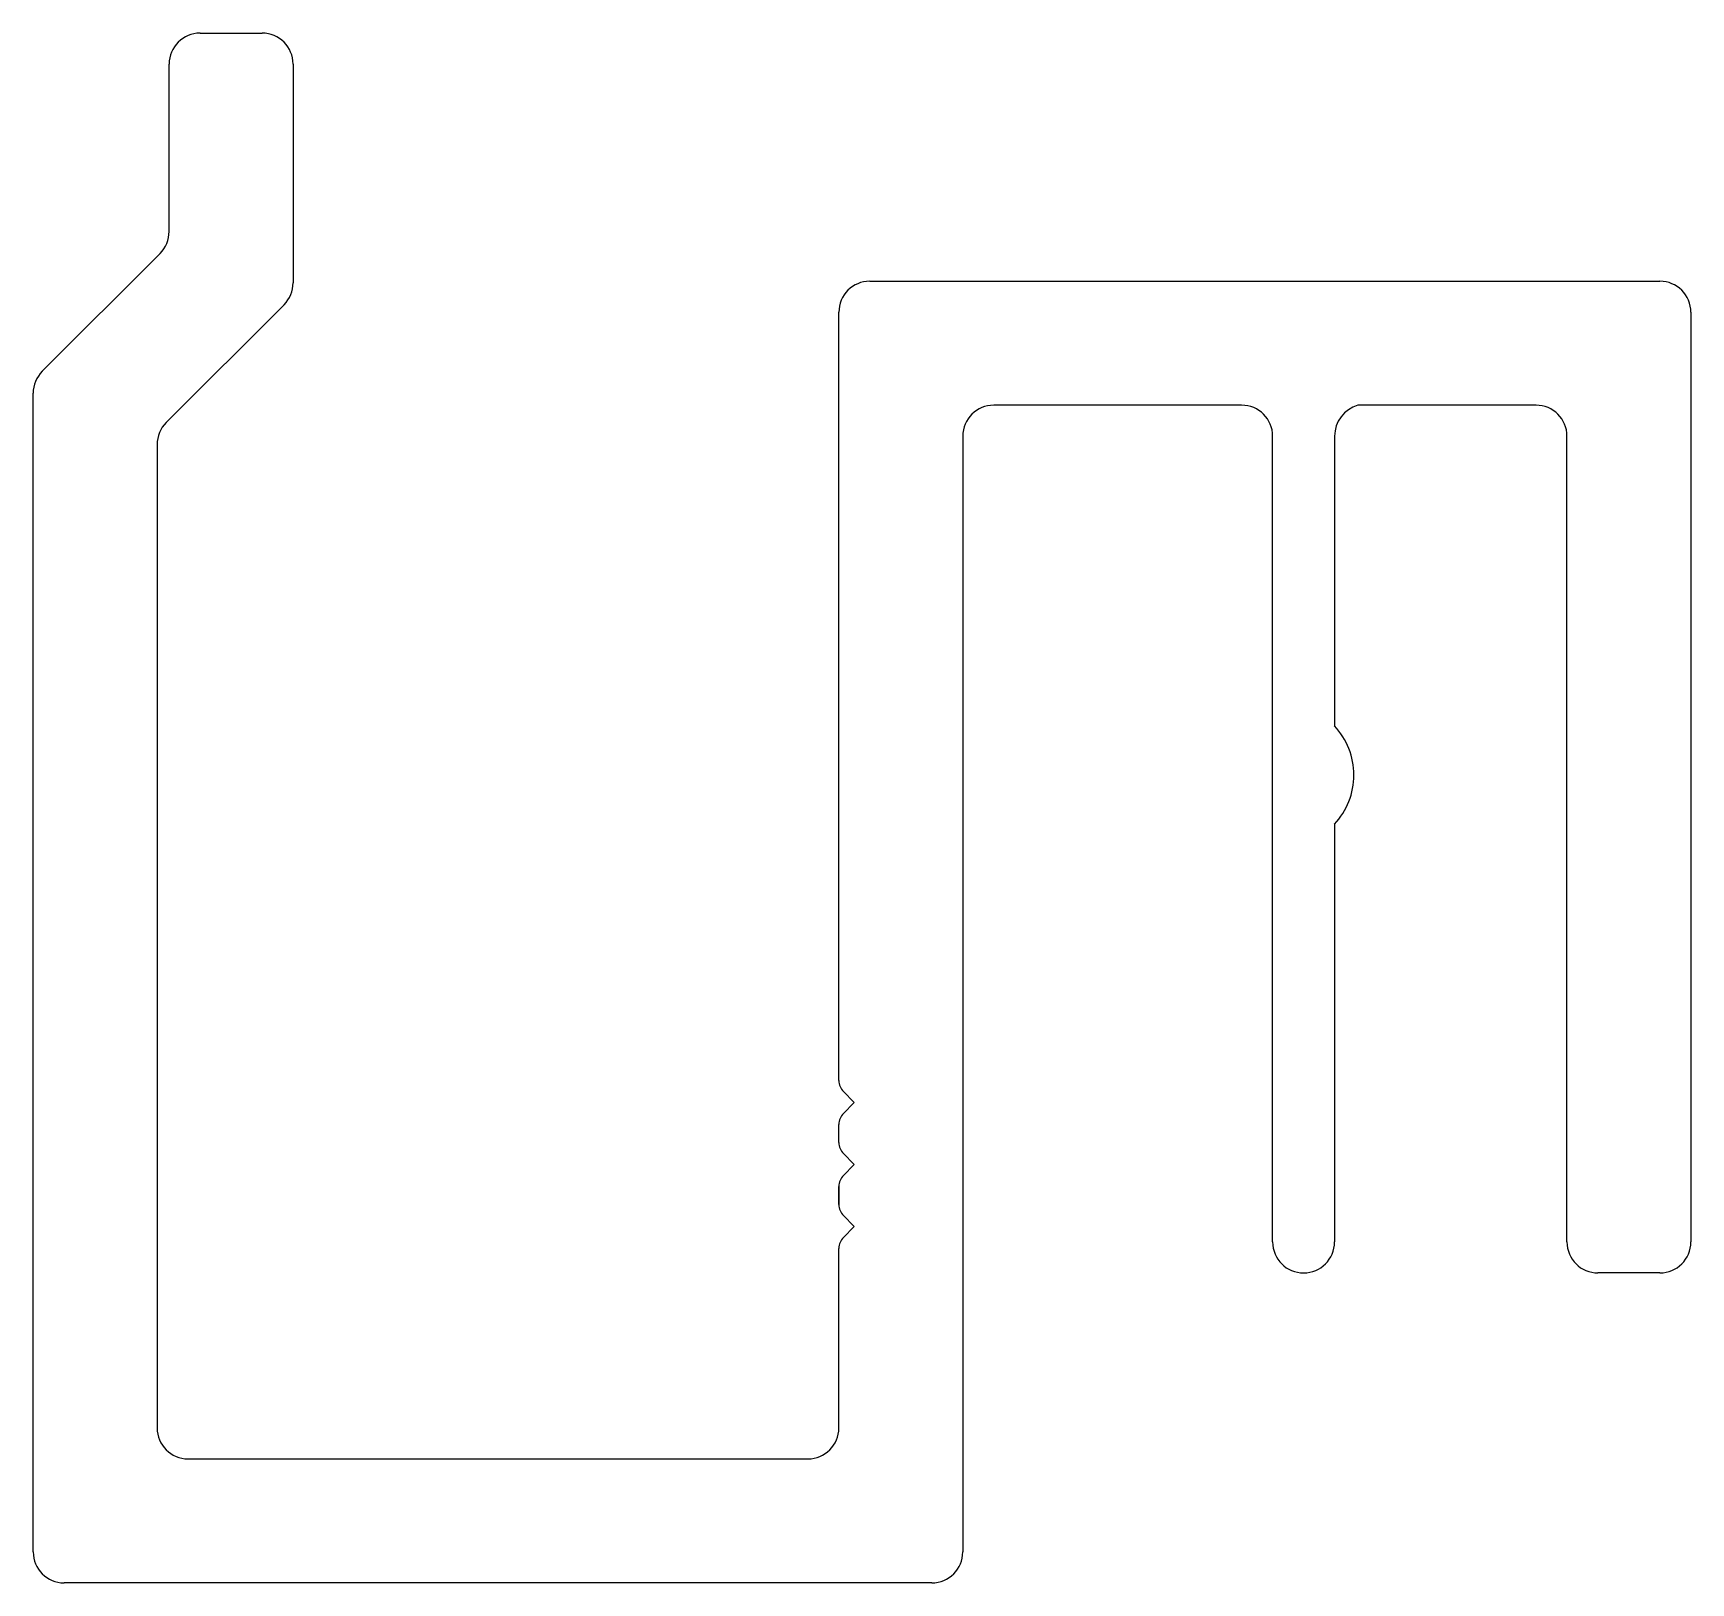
# Model space of a CAD drawing. Extents: x -14 to 12.7, y 0.4 to 25.4.
import ezdxf

# ---------------------------------------------------------------- set-up
doc = ezdxf.new("R2010")
doc.units = 0
doc.layers.add('1', color=7, linetype='CONTINUOUS')

msp = doc.modelspace()

# ---------------------------------------------------------------- linework, layer by layer
at = {"layer": '1', "color": 7, "linetype": 'CONTINUOUS'}
for p, q in [((-11.312, 25.36), (-10.312, 25.36)), ((-11.812, 22.16), (-11.812, 24.86)), ((-9.812, 24.86), (-9.812, 21.332)), ((-13.86, 19.905), (-11.958, 21.807)), ((-0.505, 21.357), (12.244, 21.357)), ((-9.958, 20.978), (-11.86, 19.076)), ((-1.005, 8.461), (-1.005, 20.857)), ((12.744, 20.857), (12.744, 5.857)), ((-14.006, 0.857), (-14.006, 19.551)), ((5.495, 19.357), (1.495, 19.357)), ((10.245, 19.357), (7.37, 19.357)), ((0.995, 18.857), (0.995, 0.857)), ((5.995, 5.857), (5.995, 18.857)), ((6.995, 18.857), (6.995, 14.183)), ((10.745, 5.857), (10.745, 18.857)), ((-12.006, 18.723), (-12.006, 2.857)), ((6.995, 12.597), (6.995, 5.857)), ((-0.761, 8.113), (-0.932, 8.284)), ((-0.932, 7.931), (-0.761, 8.102)), ((-1.005, 7.461), (-1.005, 7.754)), ((-0.761, 7.113), (-0.932, 7.284)), ((-0.932, 6.931), (-0.761, 7.102)), ((-1.005, 6.461), (-1.005, 6.754)), ((-1.005, 6.754), (-1.005, 6.461)), ((-1.005, 6.461), (-1.005, 6.754)), ((-1.005, 6.754), (-1.005, 6.461)), ((-1.005, 6.461), (-1.005, 6.754)), ((-0.761, 6.113), (-0.932, 6.284)), ((-0.932, 5.931), (-0.761, 6.102)), ((-1.005, 2.857), (-1.005, 5.754)), ((-1.005, 5.754), (-1.005, 5.754)), ((12.244, 5.357), (11.245, 5.357)), ((-11.506, 2.357), (-1.505, 2.357)), ((0.495, 0.357), (-13.506, 0.357))]:
    msp.add_line(p, q, dxfattribs=at)
for centre, radius, start, end in [((-11.312, 24.86), 0.5, 90, 180), ((-10.312, 24.86), 0.5, 360, 90), ((-12.312, 22.16), 0.5, 315, 0), ((-10.312, 21.332), 0.5, 315, 360), ((-0.505, 20.857), 0.5, 90, 180), ((12.244, 20.857), 0.5, 360, 90), ((-13.506, 19.551), 0.5, 135, 180), ((1.495, 18.857), 0.5, 90, 180), ((5.495, 18.857), 0.5, 0, 90), ((7.516, 18.857), 0.521, 106.2602, 180), ((10.245, 18.857), 0.5, 360, 90), ((-11.506, 18.723), 0.5, 135, 180), ((6.145, 13.39), 1.162, 360, 43.0147), ((6.145, 13.39), 1.162, 316.9853, 360), ((-0.755, 8.461), 0.25, 180, 225), ((-0.767, 8.107), 0.008, 315, 45), ((-0.755, 7.754), 0.25, 135, 180), ((-0.755, 7.461), 0.25, 180, 225), ((-0.767, 7.107), 0.008, 315, 45), ((-0.755, 6.754), 0.25, 135, 180), ((-0.755, 6.461), 0.25, 180, 225), ((-0.755, 5.754), 0.25, 135, 180), ((-0.767, 6.108), 0.008, 315, 45), ((6.495, 5.857), 0.5, 180, 0), ((11.245, 5.857), 0.5, 180, 270), ((12.244, 5.857), 0.5, 270, 0), ((-11.506, 2.857), 0.5, 180, 270), ((-1.505, 2.857), 0.5, 270, 0), ((-13.506, 0.857), 0.5, 180, 270), ((0.495, 0.857), 0.5, 270, 0)]:
    msp.add_arc(centre, radius, start, end, dxfattribs=at)

doc.saveas('drawing.dxf')
